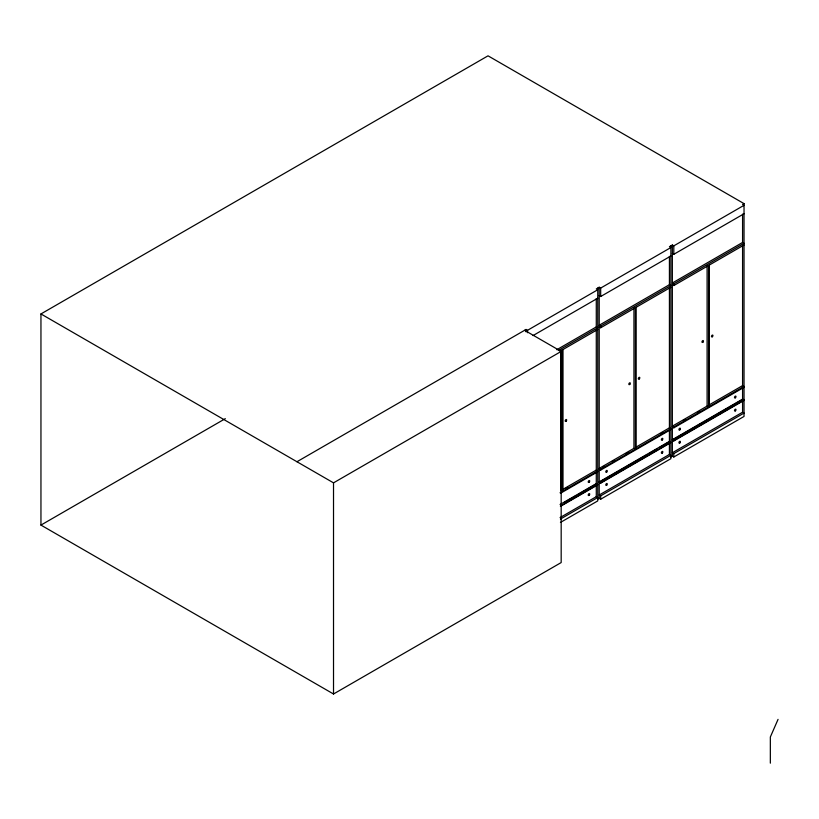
<?xml version="1.0" encoding="UTF-8"?>
<svg xmlns="http://www.w3.org/2000/svg" width="819" height="819" viewBox="0 0 819 819"><rect width="100%" height="100%" fill="white"/><g stroke="black" fill="none" stroke-linecap="round" stroke-linejoin="round"><path stroke-width="1.23" d="M778.05 719.369L770.341 737.008L770.341 763.175M524.6 330.303L561.179 351.423L561.179 562.561L333.517 694L40.95 525.092L40.95 313.943L488.032 55.825L744.031 203.624L744.031 416.451L673.812 456.992L672.348 456.142L670.884 456.992M40.95 525.092L225.327 418.642M296.949 461.742L526.064 329.463L527.528 330.303L597.747 289.762L596.283 288.923L599.211 287.234L600.675 288.073L670.884 247.543L669.42 246.693L672.348 245.004L673.812 245.854L744.031 205.313L742.567 204.463L744.031 203.624M533.015 335.585L597.747 298.208M599.211 295.679L600.675 296.519L670.884 255.989M672.348 253.45L673.812 254.299L744.031 213.759M556.787 349.733L596.283 326.924L597.747 327.774L558.251 350.573M669.42 284.695L599.211 325.235L600.675 326.085L670.884 285.544L669.42 284.695L669.42 256.367M742.567 242.475L672.348 283.005L673.812 283.855L744.031 243.315L742.567 242.475L742.567 214.148M560.104 351.197L597.747 329.463M599.211 326.924L600.675 327.774L670.884 287.234M672.348 284.695L673.812 285.544L744.031 245.004M40.95 313.943L333.517 482.852L561.179 351.423M562.622 489.516L596.283 470.086L597.747 470.925L560.104 492.659M635.411 307.709L635.411 449.181L633.947 448.331L599.211 468.396L600.675 469.236L670.884 428.695L669.42 427.856L635.769 447.287M708.558 265.489L708.558 406.951L707.094 406.101L672.348 426.167L673.812 427.006L744.031 386.466L742.567 385.626L708.906 405.057M565.56 488.656L567.762 487.397M602.497 467.332L604.688 466.072M612.377 461.64L614.567 460.37M625.542 454.033L628.828 452.139M660.646 433.763L662.837 432.493M683.322 420.679L685.513 419.41M697.583 412.438L699.774 411.169M560.442 493.304L597.747 471.775L596.283 470.925L596.283 329.893M599.211 469.236L600.675 470.086L670.884 429.545M672.348 427.006L673.812 427.856L744.031 387.315M560.073 504.494L596.283 483.599L597.747 484.438L560.442 505.978M564.465 502.385L576.535 495.413M578.726 494.154L596.283 484.019L597.747 484.858L560.442 506.398M647.481 454.453L599.211 482.33L600.675 483.169L670.884 442.629L669.42 441.789L669.42 429.965M649.672 453.194L657.35 448.761M659.551 447.491L668.324 442.424M600.675 482.749L670.884 442.209L669.42 441.369L599.211 481.91L600.675 483.169M673.812 440.52L744.031 399.979L742.567 399.14L672.348 439.68L673.812 440.939L672.348 440.1L742.567 399.559L744.031 400.409L673.812 440.939M560.073 517.588L596.283 496.683L597.747 497.532L560.442 519.062M669.42 454.453L599.211 494.993L600.675 495.843L670.884 455.303L669.42 454.453L669.42 443.059M742.567 412.233L672.348 452.764L673.812 453.613L744.031 413.073L742.567 412.233L742.567 245.434M597.747 499.221L599.211 498.372L600.675 499.221L670.884 458.681L670.884 245.854M560.442 522.44L597.747 500.911L597.747 288.073M561.537 490.141L563.001 490.98L563.001 349.518M709.285 265.059L709.285 406.531M707.094 265.919L707.094 406.101M673.812 245.854L673.812 254.299M673.812 283.855L673.812 285.544M673.812 427.006L673.812 427.856M673.812 453.613L673.812 456.992M672.348 245.004L672.348 456.142M669.42 287.664L669.42 428.695M636.148 307.289L636.148 448.761M633.947 308.139L633.947 448.331M600.675 288.073L600.675 296.519M600.675 326.085L600.675 327.774M600.675 469.236L600.675 470.086M600.675 495.843L600.675 499.221M599.211 287.234L599.211 498.372M596.283 298.597L596.283 326.924M596.283 472.194L596.283 484.019M596.283 485.288L596.283 496.683M562.274 349.938L562.274 491.41L560.81 490.561L560.81 350.368M527.528 330.303L527.528 332.719M526.064 329.463L526.064 331.869M333.517 482.852L333.517 694M702.897 342.199A1.034 0.594 -60 0 0 703.224 340.602A1.034 0.594 -60 0 0 701.996 341.687A1.034 0.594 -60 0 0 702.897 342.199M662.295 453.05A1.034 0.594 -60 0 0 662.622 451.453A1.034 0.594 -60 0 0 661.404 452.538A1.034 0.594 -60 0 0 662.295 453.05M606.715 472.051A1.034 0.594 -60 0 0 607.043 470.454A1.034 0.594 -60 0 0 605.814 471.539A1.034 0.594 -60 0 0 606.715 472.051M712.397 336.711A1.034 0.594 -60 0 0 712.725 335.114A1.034 0.594 -60 0 0 711.506 336.199A1.034 0.594 -60 0 0 712.397 336.711M566.113 421.171A1.034 0.594 -60 0 0 566.441 419.563A1.034 0.594 -60 0 0 565.223 420.649A1.034 0.594 -60 0 0 566.113 421.171M679.852 442.915A1.034 0.594 -60 0 0 680.179 441.318A1.034 0.594 -60 0 0 678.961 442.403A1.034 0.594 -60 0 0 679.852 442.915M606.715 485.145A1.034 0.594 -60 0 0 607.043 483.548A1.034 0.594 -60 0 0 605.814 484.633A1.034 0.594 -60 0 0 606.715 485.145M639.26 378.941A1.034 0.594 -60 0 0 639.588 377.344A1.034 0.594 -60 0 0 638.359 378.429A1.034 0.594 -60 0 0 639.26 378.941M735.442 410.821A1.034 0.594 -60 0 0 735.769 409.224A1.034 0.594 -60 0 0 734.541 410.309A1.034 0.594 -60 0 0 735.442 410.821M589.158 495.28A1.034 0.594 -60 0 0 589.485 493.673A1.034 0.594 -60 0 0 588.257 494.758A1.034 0.594 -60 0 0 589.158 495.28M589.158 482.186A1.034 0.594 -60 0 0 589.485 480.589A1.034 0.594 -60 0 0 588.257 481.674A1.034 0.594 -60 0 0 589.158 482.186M735.442 397.737A1.034 0.594 -60 0 0 735.769 396.13A1.034 0.594 -60 0 0 734.541 397.215A1.034 0.594 -60 0 0 735.442 397.737M662.295 439.957A1.034 0.594 -60 0 0 662.622 438.36A1.034 0.594 -60 0 0 661.404 439.445A1.034 0.594 -60 0 0 662.295 439.957M679.852 429.832A1.034 0.594 -60 0 0 680.179 428.224A1.034 0.594 -60 0 0 678.961 429.31A1.034 0.594 -60 0 0 679.852 429.832M629.75 384.428A1.034 0.594 -60 0 0 630.077 382.831A1.034 0.594 -60 0 0 628.859 383.916A1.034 0.594 -60 0 0 629.75 384.428"/></g></svg>
